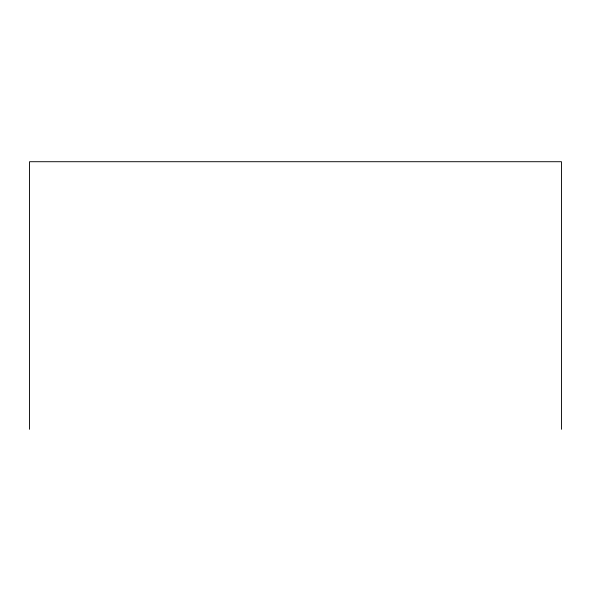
<?xml version="1.0" encoding="UTF-8"?>
<svg xmlns="http://www.w3.org/2000/svg" width="591" height="591" viewBox="0 0 591 591"><rect width="100%" height="100%" fill="white"/><g stroke="black" fill="none" stroke-linecap="round" stroke-linejoin="round"><path stroke-width="0.89" d="M561.45 429.288L561.45 161.712L29.55 161.712L29.55 429.288"/></g></svg>
